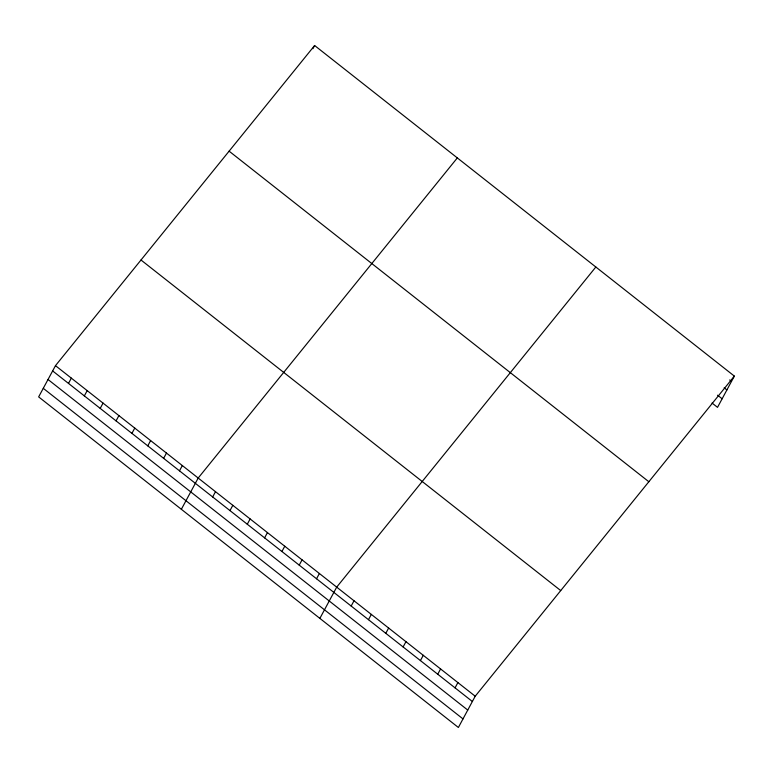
<?xml version="1.0" encoding="UTF-8"?>
<svg xmlns="http://www.w3.org/2000/svg" width="773" height="773" viewBox="0 0 773 773"><rect width="100%" height="100%" fill="white"/><g stroke="black" fill="none" stroke-linecap="round" stroke-linejoin="round"><path stroke-width="1.16" d="M55.482 365.648L38.65 396.897L458.379 727.48L475.211 696.222L734.35 376.103L314.621 45.52L55.482 365.648L475.211 696.222M68.488 383.418L71.338 378.132M84.344 395.902L87.194 390.616M100.21 408.395L103.051 403.11M312.91 48.689L314.621 45.52M116.066 420.879L118.907 415.594M131.922 433.373L134.763 428.087M147.778 445.857L150.619 440.571M163.634 458.35L166.475 453.065M179.491 470.834L182.331 465.549M181.355 509.301L198.188 478.043L457.326 157.914M212.662 496.962L215.503 491.676M229.977 510.595L232.818 505.31M247.283 524.229L250.133 518.944M264.598 537.873L267.448 532.587M281.913 551.507L284.764 546.221M299.228 565.14L302.069 559.855M316.544 578.774L319.384 573.489M319.867 618.39L336.699 587.132L595.838 267.004M351.174 606.051L354.015 600.766M368.479 619.685L371.33 614.4M385.795 633.319L388.645 628.034M403.11 646.962L405.96 641.677M420.425 660.596L423.275 655.311M437.74 674.23L440.581 668.945M455.055 687.864L457.896 682.578M734.35 376.103L717.518 407.352L712.049 403.052M729.683 379.949L731.509 381.379M724.156 387.804L726.891 389.95M717.576 395.196L722.137 398.781M229.108 151.16L648.837 481.734M140.995 260.008L560.725 590.582M52.632 370.924L472.371 701.507M48.023 379.495L467.752 710.078M43.269 388.326L462.998 718.909"/></g></svg>
